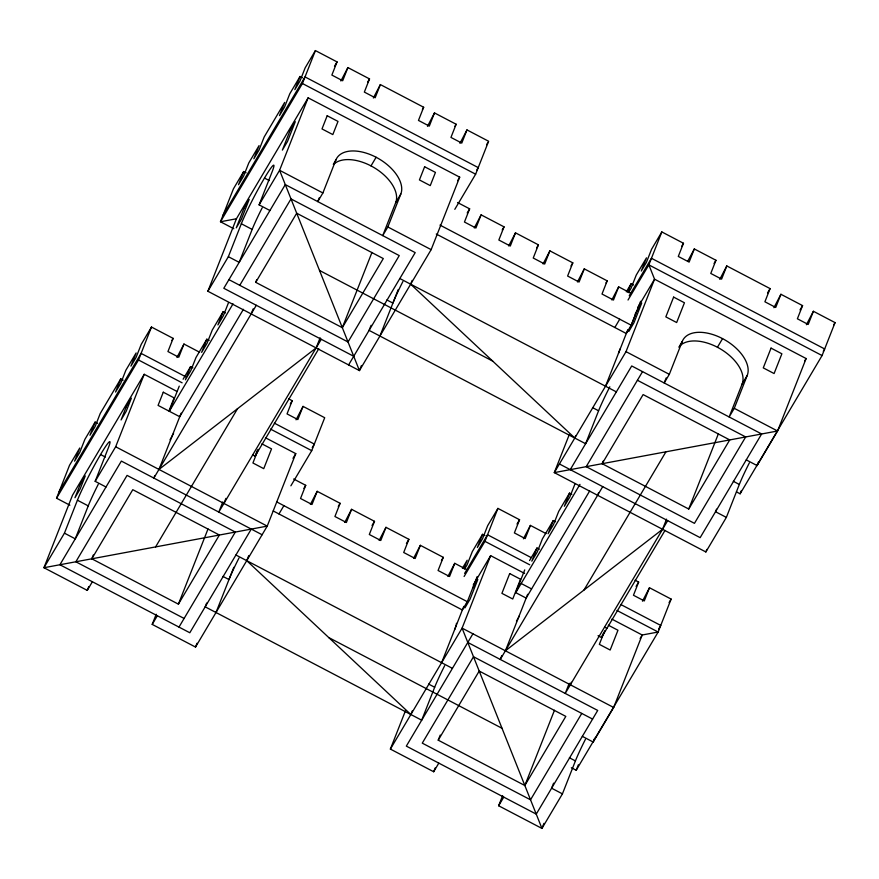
<?xml version="1.0" encoding="UTF-8"?>
<svg xmlns="http://www.w3.org/2000/svg" width="879" height="879" viewBox="0 0 879 879"><rect width="100%" height="100%" fill="white"/><g stroke="black" fill="none" stroke-linecap="round" stroke-linejoin="round"><path stroke-width="1.32" d="M69.87 505.194L56.553 498.217L69.529 465.277L79.769 447.993L74.583 461.178L79.703 452.531L84.889 439.357L95.141 422.074L97.547 423.337M95.141 422.074L89.944 435.259L95.075 426.612L100.261 413.438L120.753 378.882L123.159 380.135M120.753 378.882L115.567 392.056L120.687 383.42L125.873 370.235L136.124 352.962L130.927 366.136L136.047 357.5L141.244 344.315L151.485 327.043L173.141 338.371L167.944 351.556L178.778 357.226L183.964 344.041L199.599 352.226M92.372 581.755L87.252 590.391L43.95 567.724L64.442 533.168L77.418 500.217A36.764 2.769 -62.4 0 1 100.569 454.531A36.764 2.769 -62.4 0 1 108.15 448.378L95.174 481.329L105.996 486.999M56.553 498.217L138.508 359.983L151.485 327.043M98.25 484.318A36.764 2.769 -62.4 0 0 88.241 505.886L75.264 538.827L64.442 533.168M95.174 481.329L115.665 446.763L144.211 374.289L176.954 391.43M246.098 172.789L243.692 171.526L238.495 184.7L243.626 176.064L248.812 162.89L259.063 145.606L253.866 158.78L258.986 150.144L264.183 136.97L284.675 102.403L279.478 115.588L284.598 106.941L289.795 93.767L300.036 76.484L302.442 77.748M91.801 558.802L132.773 489.691L219.387 535.025L178.404 604.148L91.801 558.802L93.306 554.979M176.954 357.478L183.964 344.041M87.252 590.391L88.746 586.59M207.873 291.257L236.418 218.772L308.133 97.822L459.695 177.162L431.149 249.647L359.434 370.597L207.873 291.257L228.353 256.69L241.329 223.749A36.764 2.769 -62.4 0 1 264.491 178.063A36.764 2.769 -62.4 0 1 272.072 171.91L259.096 204.851L269.919 210.52M300.036 76.484L294.85 89.669L299.97 81.022L305.156 67.848L315.407 50.575L337.053 61.904L331.866 75.078L342.689 80.747L347.886 67.573L369.532 78.912L364.346 92.086L375.168 97.756L380.365 84.571L423.667 107.249L418.47 120.423L429.304 126.093L434.49 112.919L456.146 124.247L450.949 137.421L461.783 143.09L466.969 129.916L488.625 141.255L475.638 174.196L454.806 209.334M243.417 309.309L179.734 416.723L169.339 411.284L179.25 386.134M192.875 367.851L190.567 366.631L185.381 379.816L190.798 370.663L195.995 357.489L206.84 339.195L209.147 340.404M233.792 228.727L220.464 221.75L302.431 83.516L315.407 50.575M206.84 339.195L201.643 352.369L207.07 343.217L212.257 330.043L223.112 311.748L225.42 312.957M154.847 475.539L153.847 478.077L256.294 305.288M262.173 207.851A36.764 2.769 -62.4 0 0 252.163 229.419L239.187 262.36L228.353 256.69M181.151 413.13L158.967 469.441L316.132 347.93L320.121 337.789M223.112 311.748L217.915 324.922L223.343 315.781L228.529 302.596M308.133 97.822L279.588 170.295L259.096 204.851M255.712 282.335L296.695 213.223L383.299 258.558L342.316 327.68L255.712 282.335L256.723 279.786M340.876 81L347.886 67.573M251.174 313.924L253.174 308.859M319.264 197.808L317.758 201.61L322.89 192.962L335.866 160.022A36.764 21.063 30.7 0 1 376.124 157.264A36.764 21.063 30.7 0 1 400.824 194.028L387.837 226.969L382.717 235.616L395.693 202.664L400.824 194.028M265.469 437.764L295.773 453.641L267.227 526.114L195.512 647.065L152.21 624.398L156.198 614.267M373.355 98.008L380.365 84.571M178.404 604.148L208.037 528.905M222.794 501.942L218.805 512.083L321.253 339.283M223.925 503.447L225.925 498.371M252.767 454.959L255.075 456.179L257.437 450.18M258.272 449.4L252.921 462.991L263.744 468.661L271.534 448.894L261.909 443.851M206.675 603.038L205.181 606.84L421.7 720.198L434.676 687.246A36.764 2.769 -62.4 0 1 444.675 665.678M288.62 398.824L292.224 400.714L287.037 413.899L297.86 419.569L303.046 406.384L324.703 417.723L311.726 450.663L290.883 485.812M195.512 647.065L197.017 643.252M216.003 612.509L233.814 567.296M296.036 419.821L303.046 406.384M248.735 555.605L246.735 560.67L410.867 714.528L412.372 710.726M342.316 327.68L371.96 252.438M427.48 126.345L434.49 112.919M293.663 479L305.727 485.318L300.53 498.492L312.001 504.491L317.187 491.317L340.118 503.315L334.921 516.5L346.381 522.5L351.578 509.315L374.498 521.324L369.312 534.498L380.772 540.497L385.969 527.323L408.889 539.321L403.703 552.495L415.163 558.506L420.349 545.321L443.28 557.33L438.083 570.504L449.554 576.503L454.74 563.329L466.804 569.647M371.092 325.307L369.092 330.372L585.612 443.719L598.588 410.779A36.764 2.769 -62.4 0 1 609.828 386.793M361.434 365.51L359.434 370.597L279.588 170.295L322.89 192.962M310.386 504.403L317.187 491.317M379.926 336.042L398.231 289.565M459.959 143.343L466.969 129.916M412.152 280.401L410.658 284.203L574.789 438.05L575.789 435.523M344.766 522.401L351.578 509.315M457.574 202.533L469.639 208.839L464.453 222.024L475.913 228.024L481.11 214.85L504.03 226.848L498.843 240.022L510.303 246.021L515.49 232.847L538.42 244.845L533.234 258.03L544.694 264.03L549.88 250.856L572.811 262.854L567.614 276.028L579.085 282.027L584.271 268.853L607.191 280.851L602.005 294.036L613.465 300.036L618.662 286.862L630.726 293.168M474.297 227.936L481.11 214.85M379.157 540.409L385.969 527.323M508.688 245.933L515.49 232.847M413.548 558.407L420.349 545.321M543.079 263.942L549.88 250.856M447.938 576.415L454.74 563.329M438.808 763.115L433.688 771.751L390.375 749.084L405.406 710.935M463.881 568.625L467.178 560.242L462.398 568.306M577.47 281.939L584.271 268.853M484.955 535.586L482.549 534.322L477.363 547.496L482.483 538.86L487.669 525.686L497.921 508.403L519.566 519.742L514.38 532.916L525.202 538.585L530.4 525.4L546.035 533.586M464.101 576.492L484.944 541.343L497.921 508.403M441.61 662.689L463.782 606.389M477.198 576.525L464.892 607.927L470.012 599.291L477.802 579.525L472.682 588.161M524.598 573.427L490.647 555.649L462.09 628.133L390.375 749.084M438.225 740.173L479.209 671.051L565.812 716.385L524.829 785.507L438.225 740.173L440.236 735.064M611.85 299.937L618.662 286.862M523.39 538.838L530.4 525.4M433.688 771.751L435.182 767.949M569.328 434.468L554.297 472.616L705.859 551.957L726.351 517.401L739.327 484.461A36.764 2.769 -62.4 0 1 749.337 462.892M627.793 292.158L631.1 283.774L633.506 285.027M589.666 490.965L526.158 598.094L515.764 592.644L524.73 569.889M539.31 549.21L536.992 548.002L531.806 561.176L537.234 552.023L542.42 538.849L553.265 520.555L555.583 521.763M736.481 491.888L740.118 493.789L822.074 355.555L835.05 322.615L813.394 311.276L808.208 324.45L797.385 318.791L802.571 305.606L780.926 294.278L775.728 307.452L764.906 301.783L770.092 288.609L726.79 265.941L721.604 279.115L710.77 273.446L715.967 260.272L694.311 248.933L689.125 262.107L678.291 256.448L683.488 243.263L661.832 231.935L648.856 264.876L628.024 300.025M605.521 386.222L627.793 329.691M553.265 520.555L548.078 533.729L553.506 524.587L558.692 511.402L569.537 493.108L571.844 494.317M436.281 234.034L626.287 333.504L631.199 325.208L640.637 301.255M500.777 658.173L501.777 655.635M527.664 594.281L505.403 650.801L662.557 529.29L666.546 519.148M569.537 493.108L564.351 506.282L569.768 497.14L574.965 483.966M637.846 307.364L654.558 279.181L806.12 358.533L777.574 431.007L554.297 472.616L626.013 351.655L654.558 279.181L648.856 264.876L822.074 355.555M602.148 463.694L643.12 394.583L729.735 439.918L688.751 509.04L602.148 463.694L603.148 461.145M687.774 261.173L694.311 248.933M597.599 495.284L598.599 492.745M666.194 377.904L664.194 382.969L669.315 374.333L682.291 341.382A36.764 21.063 30.7 0 1 722.56 338.624A36.764 21.063 30.7 0 1 747.249 375.388L734.273 408.328L729.152 416.976L742.129 384.024L747.249 375.388M585.414 739.36A36.764 2.769 -62.4 0 0 575.415 760.928L562.428 793.869L541.947 828.425L498.635 805.757L502.634 795.627M719.78 279.368L726.79 265.941M524.829 785.507L554.473 710.265M569.229 683.302L565.23 693.443L667.677 520.654M570.35 684.807L571.35 682.269M598.05 635.726L601.511 637.539L602.928 633.946M604.697 630.759L599.346 644.351L610.169 650.02L617.959 630.254L608.334 625.211M553.605 783.134L551.605 788.199L562.428 793.869M635.045 580.195L638.648 582.085L633.462 595.259L644.285 600.928L649.482 587.743L671.127 599.082L658.151 632.023L576.195 770.257L571.35 767.73M543.947 823.348L541.947 828.425L462.09 628.133L613.663 707.474L593.171 742.03L582.337 736.36M642.472 601.181L649.482 587.743M576.195 770.257L578.36 764.774M593.171 742.03L594.665 738.228M688.751 509.04L718.385 433.797M613.663 707.474L642.208 635.001L658.151 632.023L616.97 610.466M773.916 307.705L780.926 294.278M716.528 509.194L715.528 511.732L726.351 517.401M705.859 551.957L706.859 549.419M806.384 324.714L813.394 311.276M740.118 493.789L741.415 490.493M746.26 459.893L757.083 465.562L758.588 461.761M243.692 171.526L233.44 188.809L220.464 221.75L236.418 218.772M59.146 491.636L141.101 353.391L185.919 376.86M223.068 215.157L305.024 76.923L478.242 167.603L476.847 169.944M144.211 374.289L72.496 495.251L43.95 567.724L267.227 526.114L115.665 446.763M171.855 340.536L173.141 338.371M334.492 66.222L337.053 61.904M183.107 379.212L190.567 366.631M239.769 285.312L290.993 198.907L399.253 255.591L348.029 341.986L228.936 279.643M169.339 411.284L233.023 303.87M367.609 82.143L369.532 78.912M170.021 439.731L171.943 436.489A36.764 21.063 30.7 0 1 173.57 433.611M333.306 164.34L335.866 160.022M371.004 165.9L376.124 157.264M155.594 546.914L237.55 408.68M422.381 109.403L423.667 107.249M152.21 624.398L157.33 615.761M255.075 456.179L318.769 348.754M290.301 403.955L292.224 400.714M454.861 126.411L456.146 124.247M178.986 627.09L235.33 532.059L127.07 475.385L75.847 561.78L184.107 618.453M292.993 458.333L295.773 453.641M457.607 180.689L459.695 177.162M251.284 529.081L189.809 632.759L59.904 564.747L121.368 461.079L262.107 534.751M348.6 364.928L415.196 252.614L285.29 184.601L223.815 288.279L353.732 356.292M486.57 144.705L487.933 142.398M312.232 447.587L314.319 444.071L274.347 423.151M278.962 513.962L283.884 505.667M303.881 488.427L305.727 485.318M467.188 212.993L469.639 208.839M338.272 506.425L340.118 503.315M502.184 229.957L504.03 226.848M372.048 525.466L374.498 521.324M536.575 247.955L538.42 244.845M406.428 543.475L408.889 539.321M570.965 265.963L572.811 262.854M441.434 560.439L443.28 557.33M605.972 282.928L607.191 280.851M482.549 534.322L472.309 551.605L467.112 564.779L464.551 569.098M626.32 291.828L631.1 283.774M661.832 231.935L651.592 249.207L646.395 262.392L641.274 271.029L646.472 257.855L636.22 275.127L631.034 288.312L628.474 292.63M464.617 573.416L487.537 534.762L531.147 557.583M629.232 295.773L651.449 258.283L824.667 348.963L823.282 351.314M614.828 327.504L619.739 319.209M473.232 585.007L490.647 555.649M635.165 314.111L636.396 312.034M517.006 524.06L519.566 519.742M681.566 246.505L683.488 243.263M472.924 633.792L406.329 746.117L536.245 814.119L597.709 710.441L467.793 642.439M570.251 469.639L631.715 365.961L761.632 433.973L700.156 537.651L559.418 463.969M529.543 560.571L536.992 548.002M642.538 371.63L586.194 466.672L694.454 523.346L745.678 436.951L637.418 380.277M515.764 592.644L579.975 484.351M714.045 263.513L715.967 260.272M516.456 621.09L518.379 617.86A36.764 21.063 30.7 0 1 519.368 615.882M679.731 345.7L682.291 341.382M500.272 659.437L602.719 486.647M717.44 347.26L722.56 338.624M583.975 590.04L665.941 451.806M767.532 292.927L770.092 288.609M498.635 805.757L503.766 797.121M601.511 637.539L665.018 530.411M636.088 586.403L638.648 582.085M800.011 309.924L802.571 305.606M581.766 713.418L530.531 799.813L422.272 743.14L473.506 656.745L592.589 719.088M640.121 638.517L642.208 635.001L611.894 619.124M804.735 360.873L806.12 358.533M669.084 602.544L671.127 599.082M833.688 324.911L835.05 322.615M658.668 628.946L660.755 625.441L620.783 604.51M757.083 465.562L777.574 431.007L734.273 408.328M302.431 83.516L475.638 174.196M439.983 225.101L631.199 325.208M387.837 226.969L431.149 249.647M626.013 351.655L669.315 374.333M264.491 178.063L269.304 180.58M399.835 278.533L616.344 391.88M241.329 223.749L252.163 229.419M386.881 299.948L392.902 303.101A36.764 2.769 -62.4 0 1 402.901 281.533M592.578 407.625L598.588 410.779M733.317 481.307L739.327 484.461M319.506 270.446L492.723 361.126M138.508 359.983L182.118 382.815M270.545 429.106L311.726 450.663M484.944 541.343L529.762 564.812M521.192 583.502L531.586 588.941M604.62 627.177L606.939 628.386M277.006 502.063L467.287 601.686L462.365 609.982L273.237 510.963M100.569 454.531L105.381 457.058M235.913 555.001L452.432 668.359M77.418 500.217L88.241 505.886M222.969 576.415L228.979 579.569A36.764 2.769 -62.4 0 1 238.989 558M428.655 684.104L434.676 687.246M569.394 757.775L575.415 760.928M328.801 637.594L502.019 728.284M619.992 349.04A36.764 2.769 -62.4 0 1 618.497 353.27M678.786 347.139A36.764 21.063 30.7 0 1 719.956 348.655A36.764 21.063 30.7 0 1 742.129 384.024M333.866 164.131A36.764 21.063 30.7 0 1 375.179 168.285A36.764 21.063 30.7 0 1 395.693 202.664M456.421 623.332A36.764 2.769 -62.4 0 1 454.586 629.749M80.154 484.56L74.957 497.734L80.077 489.098L85.274 475.913L80.154 484.56M126.246 406.801L121.06 419.975L126.18 411.339L131.378 398.165L126.246 406.801M163.274 392.21L158.077 405.395L168.9 411.064L174.097 397.879L163.274 392.21M244.065 208.081L236.275 227.848L241.406 219.212L249.186 199.445L244.065 208.081M290.169 130.334L282.379 150.1L287.51 141.453L295.289 121.687L290.169 130.334M327.186 115.742L322 128.927L332.822 134.586L338.008 121.412L327.186 115.742M424.623 166.757L419.426 179.931L430.26 185.601L435.446 172.416L424.623 166.757M509.699 573.58L501.909 593.347L512.743 599.006L520.522 579.239L509.699 573.58M636.594 311.693L628.815 331.46L633.935 322.813L641.725 303.046L636.594 311.693M673.622 297.102L665.832 316.869L676.654 322.538L684.444 302.772L673.622 297.102M771.048 348.117L763.269 367.883L774.091 373.542L781.881 353.787L771.048 348.117"/></g></svg>
